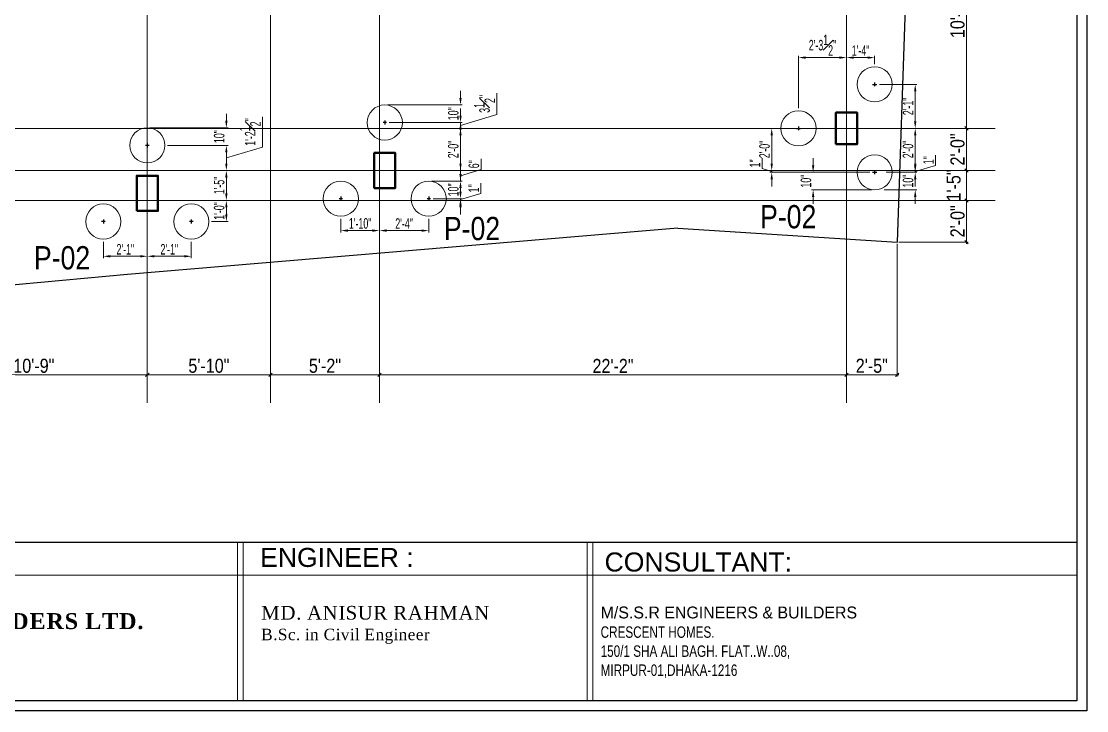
# Model space of a CAD drawing. Extents: x 52891 to 66536, y -48165 to -44533.
# Drawn here: x 59006 to 59611, y -45962 to -45570 of the extents above; entities that cross this region are included whole.
import ezdxf

# ---------------------------------------------------------------- set-up
doc = ezdxf.new("R2010")
doc.units = 0
doc.header["$MEASUREMENT"] = 0
doc.header["$PDMODE"] = 3
doc.layers.get('DEFPOINTS').update_dxf_attribs({"lineweight": 13})
for name, color, linetype, lineweight in [('1-PILE', 173, 'Continuous', 20), ('1-TEXT', 212, 'Continuous', 25), ('COLUMN-1', 1, 'Continuous', 50), ('DIMEN', 8, 'Continuous', 13), ('line', 7, 'Continuous', 15), ('TEXT', 7, 'Continuous', 13), ('TREE', 84, 'Continuous', 13), ('WALL', 7, 'Continuous', 30)]:
    doc.layers.add(name, color=color, linetype=linetype, lineweight=lineweight)
doc.layers.add('Layer1', color=174, linetype='Continuous')
doc.styles.add('Arial', font='arial.ttf')
doc.styles.add('Dimtext', font='ARIALN.TTF')
doc.styles.add('NEW', font='swissck.ttf')
doc.styles.get("Standard").update_dxf_attribs({"font": 'arial.ttf', "width": 0.6, "height": 6})
doc.dimstyles.new('1-4', dxfattribs={"dimtxt": 6, "dimasz": 4, "dimexe": 1, "dimexo": 1.5, "dimgap": 1, "dimtad": 1, "dimdec": 1, "dimzin": 3, "dimdsep": 46, "dimlunit": 4, "dimtxsty": 'Standard', "dimcen": 0.09, "dimdle": 4, "dimclrd": 252, "dimclre": 252, "dimclrt": 7, "dimadec": 0, "dimazin": 0, "dimtfac": 1, "dimtdec": 1, "dimtofl": 0, "dimtmove": 1, "dimatfit": 3, "dimfxl": 2, "dimfrac": 1, "dimtolj": 1, "dimtzin": 0, "dimlwd": 9, "dimlwe": 9, "dimarcsym": 0})
doc.dimstyles.new('Dim4', dxfattribs={"dimtxt": 8, "dimasz": 2, "dimexe": 1, "dimexo": 1, "dimgap": 1, "dimtad": 1, "dimdec": 0, "dimzin": 3, "dimdsep": 46, "dimlunit": 4, "dimtxsty": 'Dimtext', "dimblk": 'OBLIQUE', "dimcen": 2, "dimdle": 1, "dimclrd": 256, "dimclre": 256, "dimclrt": 3, "dimadec": 0, "dimazin": 1, "dimtm": 1e-09, "dimtfac": 1, "dimtdec": 0, "dimtofl": 0, "dimtmove": 2, "dimatfit": 3, "dimldrblk": 'OBLIQUE', "dimfxl": 6, "dimfrac": 2, "dimtolj": 1, "dimtzin": 0, "dimlwd": -1, "dimlwe": -1, "dimarcsym": 0})

# ---------------------------------------------------------------- blocks, each defined once
blk = doc.blocks.new('*D1369')
at = {"layer": 'DEFPOINTS', "color": 0}
for p in [(59112.22, -45671.42), (59122.16, -45671.42), (59112.22, -45683.42)]:
    blk.add_point(p, dxfattribs=at)
at = {"layer": 'line', "color": 252, "linetype": 'Continuous', "lineweight": 9}
for p, q in [((59113.72, -45671.42), (59123.16, -45671.42)), ((59122.16, -45679.42), (59122.16, -45675.42)), ((59113.72, -45683.42), (59123.16, -45683.42))]:
    blk.add_line(p, q, dxfattribs=at)
at = {"layer": 'line', "color": 252}
for points in [[(59121.49, -45675.42), (59122.82, -45675.42), (59122.16, -45671.42)], [(59121.49, -45679.42), (59122.82, -45679.42), (59122.16, -45683.42)]]:
    blk.add_solid(points, dxfattribs=at)
at = {"layer": 'line', "color": 7, "insert": (59118.09, -45677.42), "char_height": 6, "attachment_point": 5, "rotation": 90}
blk.add_mtext('\\A1;1\'-0"', dxfattribs=at)
blk = doc.blocks.new('*D1370')
at = {"layer": 'DEFPOINTS', "color": 0}
for p in [(59122.16, -45654.42), (59122.16, -45654.42), (59112.22, -45671.42)]:
    blk.add_point(p, dxfattribs=at)
at = {"layer": 'line', "color": 252, "linetype": 'Continuous', "lineweight": 9}
for p, q in [((59120.66, -45654.42), (59121.16, -45654.42)), ((59122.16, -45667.42), (59122.16, -45658.42)), ((59113.72, -45671.42), (59123.16, -45671.42))]:
    blk.add_line(p, q, dxfattribs=at)
at = {"layer": 'line', "color": 252}
for points in [[(59121.49, -45658.42), (59122.82, -45658.42), (59122.16, -45654.42)], [(59121.49, -45667.42), (59122.82, -45667.42), (59122.16, -45671.42)]]:
    blk.add_solid(points, dxfattribs=at)
at = {"layer": 'line', "color": 7, "insert": (59118.09, -45662.92), "char_height": 6, "attachment_point": 5, "rotation": 90}
blk.add_mtext('\\A1;1\'-5"', dxfattribs=at)
blk = doc.blocks.new('*D1371')
at = {"layer": 'DEFPOINTS', "color": 0}
for p in [(59087.22, -45640.12), (59122.16, -45640.12), (59122.16, -45654.42)]:
    blk.add_point(p, dxfattribs=at)
at = {"layer": 'line', "color": 252, "linetype": 'Continuous', "lineweight": 9}
for p, q in [((59142.73, -45641.1), (59142.73, -45623.92)), ((59088.72, -45640.12), (59123.16, -45640.12)), ((59122.16, -45647.27), (59142.73, -45641.1)), ((59122.16, -45650.42), (59122.16, -45644.12)), ((59120.66, -45654.42), (59121.16, -45654.42))]:
    blk.add_line(p, q, dxfattribs=at)
at = {"layer": 'line', "color": 252}
for points in [[(59121.49, -45644.12), (59122.82, -45644.12), (59122.16, -45640.12)], [(59121.49, -45650.42), (59122.82, -45650.42), (59122.16, -45654.42)]]:
    blk.add_solid(points, dxfattribs=at)
at = {"layer": 'line', "color": 7, "insert": (59135.71, -45632.51), "char_height": 6, "attachment_point": 5, "rotation": 90}
blk.add_mtext('\\A1;1\'-2{\\H1.000000x;\\S1#2;}"', dxfattribs=at)
blk = doc.blocks.new('*D1372')
at = {"layer": 'DEFPOINTS', "color": 0}
for p in [(59077.22, -45630.12), (59122.16, -45630.12), (59087.22, -45640.12)]:
    blk.add_point(p, dxfattribs=at)
at = {"layer": 'line', "color": 252, "linetype": 'Continuous', "lineweight": 9}
for p, q in [((59122.16, -45626.12), (59122.16, -45622.12)), ((59078.72, -45630.12), (59123.16, -45630.12)), ((59088.72, -45640.12), (59123.16, -45640.12)), ((59122.16, -45644.12), (59122.16, -45648.12))]:
    blk.add_line(p, q, dxfattribs=at)
at = {"layer": 'line', "color": 252}
for points in [[(59121.49, -45626.12), (59122.82, -45626.12), (59122.16, -45630.12)], [(59121.49, -45644.12), (59122.82, -45644.12), (59122.16, -45640.12)]]:
    blk.add_solid(points, dxfattribs=at)
at = {"layer": 'line', "color": 7, "insert": (59118.09, -45635.12), "char_height": 6, "attachment_point": 5, "rotation": 90}
blk.add_mtext('\\A1;10"', dxfattribs=at)
blk = doc.blocks.new('*D1373')
at = {"layer": 'DEFPOINTS', "color": 0}
for p in [(59077.22, -45693.42), (59102.22, -45693.42), (59077.22, -45703.19)]:
    blk.add_point(p, dxfattribs=at)
at = {"layer": 'line', "color": 252, "linetype": 'Continuous', "lineweight": 9}
for p, q in [((59077.22, -45694.92), (59077.22, -45704.19)), ((59102.22, -45694.92), (59102.22, -45704.19)), ((59098.22, -45703.19), (59081.22, -45703.19))]:
    blk.add_line(p, q, dxfattribs=at)
at = {"layer": 'line', "color": 252}
for points in [[(59081.22, -45702.52), (59081.22, -45703.85), (59077.22, -45703.19)], [(59098.22, -45702.52), (59098.22, -45703.85), (59102.22, -45703.19)]]:
    blk.add_solid(points, dxfattribs=at)
at = {"layer": 'line', "color": 7, "insert": (59089.72, -45699.18), "char_height": 6, "attachment_point": 5}
blk.add_mtext('\\A1;2\'-1"', dxfattribs=at)
blk = doc.blocks.new('*D1374')
at = {"layer": 'DEFPOINTS', "color": 0}
for p in [(59052.22, -45693.42), (59077.22, -45693.42), (59052.22, -45703.19)]:
    blk.add_point(p, dxfattribs=at)
at = {"layer": 'line', "color": 252, "linetype": 'Continuous', "lineweight": 9}
for p, q in [((59052.22, -45694.92), (59052.22, -45704.19)), ((59077.22, -45694.92), (59077.22, -45704.19)), ((59073.22, -45703.19), (59056.22, -45703.19))]:
    blk.add_line(p, q, dxfattribs=at)
at = {"layer": 'line', "color": 252}
for points in [[(59056.22, -45702.52), (59056.22, -45703.85), (59052.22, -45703.19)], [(59073.22, -45702.52), (59073.22, -45703.85), (59077.22, -45703.19)]]:
    blk.add_solid(points, dxfattribs=at)
at = {"layer": 'line', "color": 7, "insert": (59064.72, -45699.18), "char_height": 6, "attachment_point": 5}
blk.add_mtext('\\A1;2\'-1"', dxfattribs=at)
blk = doc.blocks.new('*D1375')
at = {"layer": 'DEFPOINTS', "color": 0}
for p in [(59187.22, -45680.42), (59209.22, -45680.42), (59209.22, -45688.58)]:
    blk.add_point(p, dxfattribs=at)
at = {"layer": 'line', "color": 252, "linetype": 'Continuous', "lineweight": 9}
for p, q in [((59187.22, -45681.92), (59187.22, -45689.58)), ((59209.22, -45681.92), (59209.22, -45689.58)), ((59191.22, -45688.58), (59205.22, -45688.58))]:
    blk.add_line(p, q, dxfattribs=at)
at = {"layer": 'line', "color": 252}
for points in [[(59191.22, -45687.91), (59191.22, -45689.24), (59187.22, -45688.58)], [(59205.22, -45687.91), (59205.22, -45689.24), (59209.22, -45688.58)]]:
    blk.add_solid(points, dxfattribs=at)
at = {"layer": 'line', "color": 7, "insert": (59198.22, -45684.51), "char_height": 6, "attachment_point": 5}
blk.add_mtext('\\A1;1\'-10"', dxfattribs=at)
blk = doc.blocks.new('*D1376')
at = {"layer": 'DEFPOINTS', "color": 0}
for p in [(59209.22, -45680.42), (59237.22, -45680.42), (59237.22, -45688.58)]:
    blk.add_point(p, dxfattribs=at)
at = {"layer": 'line', "color": 252, "linetype": 'Continuous', "lineweight": 9}
for p, q in [((59209.22, -45681.92), (59209.22, -45689.58)), ((59237.22, -45681.92), (59237.22, -45689.58)), ((59213.22, -45688.58), (59233.22, -45688.58))]:
    blk.add_line(p, q, dxfattribs=at)
at = {"layer": 'line', "color": 252}
for points in [[(59213.22, -45687.91), (59213.22, -45689.24), (59209.22, -45688.58)], [(59233.22, -45687.91), (59233.22, -45689.24), (59237.22, -45688.58)]]:
    blk.add_solid(points, dxfattribs=at)
at = {"layer": 'line', "color": 7, "insert": (59223.22, -45684.56), "char_height": 6, "attachment_point": 5}
blk.add_mtext('\\A1;2\'-4"', dxfattribs=at)
blk = doc.blocks.new('*D1377')
at = {"layer": 'DEFPOINTS', "color": 0}
for p in [(59238.22, -45670.42), (59247.17, -45671.42), (59255.28, -45670.42)]:
    blk.add_point(p, dxfattribs=at)
at = {"layer": 'line', "color": 252, "linetype": 'Continuous', "lineweight": 9}
for p, q in [((59266.81, -45667.46), (59266.81, -45661.66)), ((59255.28, -45666.42), (59255.28, -45662.42)), ((59255.28, -45670.92), (59266.81, -45667.46)), ((59239.72, -45670.42), (59256.28, -45670.42)), ((59248.67, -45671.42), (59256.28, -45671.42)), ((59255.28, -45671.42), (59255.28, -45670.42)), ((59255.28, -45675.42), (59255.28, -45679.42))]:
    blk.add_line(p, q, dxfattribs=at)
at = {"layer": 'line', "color": 252}
for points in [[(59254.61, -45666.42), (59255.94, -45666.42), (59255.28, -45670.42)], [(59254.61, -45675.42), (59255.94, -45675.42), (59255.28, -45671.42)]]:
    blk.add_solid(points, dxfattribs=at)
at = {"layer": 'line', "color": 7, "insert": (59262.8, -45664.56), "char_height": 6, "attachment_point": 5, "rotation": 90}
blk.add_mtext('\\A1;1"', dxfattribs=at)
blk = doc.blocks.new('*D1378')
at = {"layer": 'DEFPOINTS', "color": 0}
for p in [(59237.22, -45660.42), (59255.28, -45660.42), (59238.22, -45670.42)]:
    blk.add_point(p, dxfattribs=at)
at = {"layer": 'line', "color": 252, "linetype": 'Continuous', "lineweight": 9}
for p, q in [((59255.28, -45656.42), (59255.28, -45652.42)), ((59238.72, -45660.42), (59256.28, -45660.42)), ((59239.72, -45670.42), (59256.28, -45670.42)), ((59255.28, -45674.42), (59255.28, -45678.42))]:
    blk.add_line(p, q, dxfattribs=at)
at = {"layer": 'line', "color": 252}
for points in [[(59254.61, -45656.42), (59255.94, -45656.42), (59255.28, -45660.42)], [(59254.61, -45674.42), (59255.94, -45674.42), (59255.28, -45670.42)]]:
    blk.add_solid(points, dxfattribs=at)
at = {"layer": 'line', "color": 7, "insert": (59251.21, -45665.42), "char_height": 6, "attachment_point": 5, "rotation": 90}
blk.add_mtext('\\A1;10"', dxfattribs=at)
blk = doc.blocks.new('*D1379')
at = {"layer": 'DEFPOINTS', "color": 0}
for p in [(59218.22, -45654.42), (59255.28, -45654.42), (59237.22, -45660.42)]:
    blk.add_point(p, dxfattribs=at)
at = {"layer": 'line', "color": 252, "linetype": 'Continuous', "lineweight": 9}
for p, q in [((59255.28, -45650.42), (59255.28, -45646.42)), ((59266.97, -45653.91), (59266.97, -45647.76)), ((59219.72, -45654.42), (59256.28, -45654.42)), ((59255.28, -45657.42), (59266.97, -45653.91)), ((59255.28, -45660.42), (59255.28, -45654.42)), ((59238.72, -45660.42), (59256.28, -45660.42)), ((59255.28, -45664.42), (59255.28, -45668.42))]:
    blk.add_line(p, q, dxfattribs=at)
at = {"layer": 'line', "color": 252}
for points in [[(59254.61, -45650.42), (59255.94, -45650.42), (59255.28, -45654.42)], [(59254.61, -45664.42), (59255.94, -45664.42), (59255.28, -45660.42)]]:
    blk.add_solid(points, dxfattribs=at)
at = {"layer": 'line', "color": 7, "insert": (59262.9, -45650.84), "char_height": 6, "attachment_point": 5, "rotation": 90}
blk.add_mtext('\\A1;6"', dxfattribs=at)
blk = doc.blocks.new('*D1380')
at = {"layer": 'DEFPOINTS', "color": 0}
for p in [(59221.66, -45630.42), (59255.28, -45630.42), (59218.22, -45654.42)]:
    blk.add_point(p, dxfattribs=at)
at = {"layer": 'line', "color": 252, "linetype": 'Continuous', "lineweight": 9}
for p, q in [((59223.16, -45630.42), (59256.28, -45630.42)), ((59255.28, -45650.42), (59255.28, -45634.42)), ((59219.72, -45654.42), (59256.28, -45654.42))]:
    blk.add_line(p, q, dxfattribs=at)
at = {"layer": 'line', "color": 252}
for points in [[(59254.61, -45634.42), (59255.94, -45634.42), (59255.28, -45630.42)], [(59254.61, -45650.42), (59255.94, -45650.42), (59255.28, -45654.42)]]:
    blk.add_solid(points, dxfattribs=at)
at = {"layer": 'line', "color": 7, "insert": (59251.21, -45642.42), "char_height": 6, "attachment_point": 5, "rotation": 90}
blk.add_mtext('\\A1;2\'-0"', dxfattribs=at)
blk = doc.blocks.new('*D1381')
at = {"layer": 'DEFPOINTS', "color": 0}
for p in [(59213.22, -45627.12), (59221.66, -45630.42), (59255.28, -45627.12)]:
    blk.add_point(p, dxfattribs=at)
at = {"layer": 'line', "color": 252, "linetype": 'Continuous', "lineweight": 9}
for p, q in [((59276.01, -45622.55), (59276.01, -45610.46)), ((59255.28, -45623.12), (59255.28, -45619.12)), ((59255.28, -45628.77), (59276.01, -45622.55)), ((59214.72, -45627.12), (59256.28, -45627.12)), ((59223.16, -45630.42), (59256.28, -45630.42)), ((59255.28, -45630.42), (59255.28, -45627.12)), ((59255.28, -45634.42), (59255.28, -45638.42))]:
    blk.add_line(p, q, dxfattribs=at)
at = {"layer": 'line', "color": 252}
for points in [[(59254.61, -45623.12), (59255.94, -45623.12), (59255.28, -45627.12)], [(59254.61, -45634.42), (59255.94, -45634.42), (59255.28, -45630.42)]]:
    blk.add_solid(points, dxfattribs=at)
at = {"layer": 'line', "color": 7, "insert": (59268.93, -45616.51), "char_height": 6, "attachment_point": 5, "rotation": 90}
blk.add_mtext('\\A1;3{\\H1.000000x;\\S1#2;}"', dxfattribs=at)
blk = doc.blocks.new('*D1382')
at = {"layer": 'DEFPOINTS', "color": 0}
for p in [(59212.22, -45617.12), (59255.28, -45617.12), (59213.22, -45627.12)]:
    blk.add_point(p, dxfattribs=at)
at = {"layer": 'line', "color": 252, "linetype": 'Continuous', "lineweight": 9}
for p, q in [((59255.28, -45613.12), (59255.28, -45609.12)), ((59213.72, -45617.12), (59256.28, -45617.12)), ((59214.72, -45627.12), (59256.28, -45627.12)), ((59255.28, -45631.12), (59255.28, -45635.12))]:
    blk.add_line(p, q, dxfattribs=at)
at = {"layer": 'line', "color": 252}
for points in [[(59254.61, -45613.12), (59255.94, -45613.12), (59255.28, -45617.12)], [(59254.61, -45631.12), (59255.94, -45631.12), (59255.28, -45627.12)]]:
    blk.add_solid(points, dxfattribs=at)
at = {"layer": 'line', "color": 7, "insert": (59251.21, -45622.12), "char_height": 6, "attachment_point": 5, "rotation": 90}
blk.add_mtext('\\A1;10"', dxfattribs=at)
blk = doc.blocks.new('*D1395')
at = {"layer": 'DEFPOINTS', "color": 0}
for p in [(59437.42, -45630.42), (59432.2, -45654.42), (59437.42, -45654.42)]:
    blk.add_point(p, dxfattribs=at)
at = {"layer": 'line', "color": 252, "linetype": 'Continuous', "lineweight": 9}
for p, q in [((59435.92, -45630.42), (59431.2, -45630.42)), ((59432.2, -45634.42), (59432.2, -45650.42)), ((59435.92, -45654.42), (59431.2, -45654.42))]:
    blk.add_line(p, q, dxfattribs=at)
at = {"layer": 'line', "color": 252}
for points in [[(59431.53, -45634.42), (59432.87, -45634.42), (59432.2, -45630.42)], [(59431.53, -45650.42), (59432.87, -45650.42), (59432.2, -45654.42)]]:
    blk.add_solid(points, dxfattribs=at)
at = {"layer": 'line', "color": 7, "insert": (59428.14, -45642.42), "char_height": 6, "attachment_point": 5, "rotation": 90}
blk.add_mtext('\\A1;2\'-0"', dxfattribs=at)
blk = doc.blocks.new('*D1396')
at = {"layer": 'DEFPOINTS', "color": 0}
for p in [(59432.2, -45655.42), (59437.42, -45654.42), (59489.5, -45655.42)]:
    blk.add_point(p, dxfattribs=at)
at = {"layer": 'line', "color": 252, "linetype": 'Continuous', "lineweight": 9}
for p, q in [((59426.69, -45653.27), (59426.69, -45647.47)), ((59432.2, -45650.42), (59432.2, -45646.42)), ((59432.2, -45654.92), (59426.69, -45653.27)), ((59435.92, -45654.42), (59431.2, -45654.42)), ((59488, -45655.42), (59431.2, -45655.42)), ((59432.2, -45654.42), (59432.2, -45655.42)), ((59432.2, -45659.42), (59432.2, -45663.42))]:
    blk.add_line(p, q, dxfattribs=at)
at = {"layer": 'line', "color": 252}
for points in [[(59431.53, -45650.42), (59432.87, -45650.42), (59432.2, -45654.42)], [(59431.53, -45659.42), (59432.87, -45659.42), (59432.2, -45655.42)]]:
    blk.add_solid(points, dxfattribs=at)
at = {"layer": 'line', "color": 7, "insert": (59422.68, -45650.37), "char_height": 6, "attachment_point": 5, "rotation": 90}
blk.add_mtext('\\A1;1"', dxfattribs=at)
blk = doc.blocks.new('*D1397')
at = {"layer": 'DEFPOINTS', "color": 0}
for p in [(59474.72, -45590.18), (59474.72, -45595.42), (59490.72, -45595.42)]:
    blk.add_point(p, dxfattribs=at)
at = {"layer": 'line', "color": 252, "linetype": 'Continuous', "lineweight": 9}
for p, q in [((59474.72, -45593.92), (59474.72, -45589.18)), ((59490.72, -45593.92), (59490.72, -45589.18)), ((59486.72, -45590.18), (59478.72, -45590.18))]:
    blk.add_line(p, q, dxfattribs=at)
at = {"layer": 'line', "color": 252}
for points in [[(59478.72, -45589.52), (59478.72, -45590.85), (59474.72, -45590.18)], [(59486.72, -45589.52), (59486.72, -45590.85), (59490.72, -45590.18)]]:
    blk.add_solid(points, dxfattribs=at)
at = {"layer": 'line', "color": 7, "insert": (59482.72, -45586.17), "char_height": 6, "attachment_point": 5}
blk.add_mtext('\\A1;1\'-4"', dxfattribs=at)
blk = doc.blocks.new('*D1398')
at = {"layer": 'DEFPOINTS', "color": 0}
for p in [(59447.42, -45590.18), (59474.72, -45595.42), (59447.42, -45620.42)]:
    blk.add_point(p, dxfattribs=at)
at = {"layer": 'line', "color": 252, "linetype": 'Continuous', "lineweight": 9}
for p, q in [((59447.42, -45618.92), (59447.42, -45589.18)), ((59474.72, -45593.92), (59474.72, -45589.18)), ((59470.72, -45590.18), (59451.42, -45590.18))]:
    blk.add_line(p, q, dxfattribs=at)
at = {"layer": 'line', "color": 252}
for points in [[(59451.42, -45589.52), (59451.42, -45590.85), (59447.42, -45590.18)], [(59470.72, -45589.52), (59470.72, -45590.85), (59474.72, -45590.18)]]:
    blk.add_solid(points, dxfattribs=at)
at = {"layer": 'line', "color": 7, "insert": (59461.07, -45583.1), "char_height": 6, "attachment_point": 5}
blk.add_mtext('\\A1;2\'-3{\\H1.000000x;\\S1#2;}"', dxfattribs=at)
blk = doc.blocks.new('*D1399')
at = {"layer": 'DEFPOINTS', "color": 0}
for p in [(59491.89, -45605.42), (59504.69, -45630.42), (59513.79, -45630.42)]:
    blk.add_point(p, dxfattribs=at)
at = {"layer": 'line', "color": 252, "linetype": 'Continuous', "lineweight": 9}
for p, q in [((59493.39, -45605.42), (59514.79, -45605.42)), ((59513.79, -45609.42), (59513.79, -45626.42)), ((59506.19, -45630.42), (59514.79, -45630.42))]:
    blk.add_line(p, q, dxfattribs=at)
at = {"layer": 'line', "color": 252}
for points in [[(59513.13, -45609.42), (59514.46, -45609.42), (59513.79, -45605.42)], [(59513.13, -45626.42), (59514.46, -45626.42), (59513.79, -45630.42)]]:
    blk.add_solid(points, dxfattribs=at)
at = {"layer": 'line', "color": 7, "insert": (59509.78, -45617.92), "char_height": 6, "attachment_point": 5, "rotation": 90}
blk.add_mtext('\\A1;2\'-1"', dxfattribs=at)
blk = doc.blocks.new('*D1400')
at = {"layer": 'DEFPOINTS', "color": 0}
for p in [(59504.69, -45630.42), (59504.64, -45654.42), (59513.79, -45654.42)]:
    blk.add_point(p, dxfattribs=at)
at = {"layer": 'line', "color": 252, "linetype": 'Continuous', "lineweight": 9}
for p, q in [((59506.19, -45630.42), (59514.79, -45630.42)), ((59513.79, -45634.42), (59513.79, -45650.42)), ((59506.14, -45654.42), (59514.79, -45654.42))]:
    blk.add_line(p, q, dxfattribs=at)
at = {"layer": 'line', "color": 252}
for points in [[(59513.13, -45634.42), (59514.46, -45634.42), (59513.79, -45630.42)], [(59513.13, -45650.42), (59514.46, -45650.42), (59513.79, -45654.42)]]:
    blk.add_solid(points, dxfattribs=at)
at = {"layer": 'line', "color": 7, "insert": (59509.73, -45642.42), "char_height": 6, "attachment_point": 5, "rotation": 90}
blk.add_mtext('\\A1;2\'-0"', dxfattribs=at)
blk = doc.blocks.new('*D1401')
at = {"layer": 'DEFPOINTS', "color": 0}
for p in [(59495.86, -45655.42), (59504.64, -45654.42), (59513.79, -45655.42)]:
    blk.add_point(p, dxfattribs=at)
at = {"layer": 'line', "color": 252, "linetype": 'Continuous', "lineweight": 9}
for p, q in [((59513.79, -45650.42), (59513.79, -45646.42)), ((59525.33, -45651.46), (59525.33, -45645.66)), ((59497.36, -45655.42), (59514.79, -45655.42)), ((59506.14, -45654.42), (59514.79, -45654.42)), ((59513.79, -45654.92), (59525.33, -45651.46)), ((59513.79, -45654.42), (59513.79, -45655.42)), ((59513.79, -45659.42), (59513.79, -45663.42))]:
    blk.add_line(p, q, dxfattribs=at)
at = {"layer": 'line', "color": 252}
for points in [[(59513.13, -45650.42), (59514.46, -45650.42), (59513.79, -45654.42)], [(59513.13, -45659.42), (59514.46, -45659.42), (59513.79, -45655.42)]]:
    blk.add_solid(points, dxfattribs=at)
at = {"layer": 'line', "color": 7, "insert": (59521.32, -45648.56), "char_height": 6, "attachment_point": 5, "rotation": 90}
blk.add_mtext('\\A1;1"', dxfattribs=at)
blk = doc.blocks.new('*D1402')
at = {"layer": 'DEFPOINTS', "color": 0}
for p in [(59495.86, -45655.42), (59494.69, -45665.42), (59513.79, -45665.42)]:
    blk.add_point(p, dxfattribs=at)
at = {"layer": 'line', "color": 252, "linetype": 'Continuous', "lineweight": 9}
for p, q in [((59513.79, -45651.42), (59513.79, -45647.42)), ((59497.36, -45655.42), (59514.79, -45655.42)), ((59496.19, -45665.42), (59514.79, -45665.42)), ((59513.79, -45669.42), (59513.79, -45673.42))]:
    blk.add_line(p, q, dxfattribs=at)
at = {"layer": 'line', "color": 252}
for points in [[(59513.13, -45651.42), (59514.46, -45651.42), (59513.79, -45655.42)], [(59513.13, -45669.42), (59514.46, -45669.42), (59513.79, -45665.42)]]:
    blk.add_solid(points, dxfattribs=at)
at = {"layer": 'line', "color": 7, "insert": (59509.73, -45660.42), "char_height": 6, "attachment_point": 5, "rotation": 90}
blk.add_mtext('\\A1;10"', dxfattribs=at)
blk = doc.blocks.new('*D1403')
at = {"layer": 'DEFPOINTS', "color": 0}
for p in [(59489.5, -45655.42), (59455.74, -45665.42), (59490.72, -45665.42)]:
    blk.add_point(p, dxfattribs=at)
at = {"layer": 'line', "color": 252, "linetype": 'Continuous', "lineweight": 9}
for p, q in [((59455.74, -45651.42), (59455.74, -45647.42)), ((59488, -45655.42), (59454.74, -45655.42)), ((59489.22, -45665.42), (59454.74, -45665.42)), ((59455.74, -45669.42), (59455.74, -45673.42))]:
    blk.add_line(p, q, dxfattribs=at)
at = {"layer": 'line', "color": 252}
for points in [[(59455.08, -45651.42), (59456.41, -45651.42), (59455.74, -45655.42)], [(59455.08, -45669.42), (59456.41, -45669.42), (59455.74, -45665.42)]]:
    blk.add_solid(points, dxfattribs=at)
at = {"layer": 'line', "color": 7, "insert": (59451.68, -45660.42), "char_height": 6, "attachment_point": 5, "rotation": 90}
blk.add_mtext('\\A1;10"', dxfattribs=at)
blk = doc.blocks.new('_Oblique')
at = {"layer": 'WALL', "color": 0, "lineweight": -2}
blk.add_line((-0.5, -0.5), (0.5, 0.5), dxfattribs=at)
blk = doc.blocks.new('*D1419')
at = {"layer": 'DEFPOINTS', "color": 0}
for p in [(58948.22, -45770.59), (59077.22, -45770.59), (59077.22, -45770.59)]:
    blk.add_point(p, dxfattribs=at)
at = {"layer": 'line'}
blk.add_line((58947.22, -45770.59), (59078.22, -45770.59), dxfattribs=at)
at = {"layer": 'line', "xscale": 2, "yscale": 2, "zscale": 2, "rotation": 180}
blk.add_blockref('_Oblique', (58948.22, -45770.59), dxfattribs=at)
at = {"layer": 'line', "xscale": 2, "yscale": 2, "zscale": 2}
blk.add_blockref('_Oblique', (59077.22, -45770.59), dxfattribs=at)
at = {"layer": 'line', "color": 3, "insert": (59012.72, -45765.51), "char_height": 8, "attachment_point": 5, "style": 'Dimtext'}
blk.add_mtext('\\A1;10\'-9"', dxfattribs=at)
blk = doc.blocks.new('*D1420')
at = {"layer": 'DEFPOINTS', "color": 0}
for p in [(59077.22, -45770.59), (59147.22, -45770.59), (59147.22, -45770.59)]:
    blk.add_point(p, dxfattribs=at)
at = {"layer": 'line'}
blk.add_line((59076.22, -45770.59), (59148.22, -45770.59), dxfattribs=at)
at = {"layer": 'line', "xscale": 2, "yscale": 2, "zscale": 2, "rotation": 180}
blk.add_blockref('_Oblique', (59077.22, -45770.59), dxfattribs=at)
at = {"layer": 'line', "xscale": 2, "yscale": 2, "zscale": 2}
blk.add_blockref('_Oblique', (59147.22, -45770.59), dxfattribs=at)
at = {"layer": 'line', "color": 3, "insert": (59112.22, -45765.51), "char_height": 8, "attachment_point": 5, "style": 'Dimtext'}
blk.add_mtext('\\A1;5\'-10"', dxfattribs=at)
blk = doc.blocks.new('*D1421')
at = {"layer": 'DEFPOINTS', "color": 0}
for p in [(59147.22, -45770.59), (59209.22, -45770.59), (59209.22, -45770.59)]:
    blk.add_point(p, dxfattribs=at)
at = {"layer": 'line'}
blk.add_line((59146.22, -45770.59), (59210.22, -45770.59), dxfattribs=at)
at = {"layer": 'line', "xscale": 2, "yscale": 2, "zscale": 2, "rotation": 180}
blk.add_blockref('_Oblique', (59147.22, -45770.59), dxfattribs=at)
at = {"layer": 'line', "xscale": 2, "yscale": 2, "zscale": 2}
blk.add_blockref('_Oblique', (59209.22, -45770.59), dxfattribs=at)
at = {"layer": 'line', "color": 3, "insert": (59178.22, -45765.51), "char_height": 8, "attachment_point": 5, "style": 'Dimtext'}
blk.add_mtext('\\A1;5\'-2"', dxfattribs=at)
blk = doc.blocks.new('*D1422')
at = {"layer": 'DEFPOINTS', "color": 0}
for p in [(59209.22, -45770.59), (59474.72, -45770.59), (59474.72, -45770.59)]:
    blk.add_point(p, dxfattribs=at)
at = {"layer": 'line'}
blk.add_line((59208.22, -45770.59), (59475.72, -45770.59), dxfattribs=at)
at = {"layer": 'line', "xscale": 2, "yscale": 2, "zscale": 2, "rotation": 180}
blk.add_blockref('_Oblique', (59209.22, -45770.59), dxfattribs=at)
at = {"layer": 'line', "xscale": 2, "yscale": 2, "zscale": 2}
blk.add_blockref('_Oblique', (59474.72, -45770.59), dxfattribs=at)
at = {"layer": 'line', "color": 3, "insert": (59341.97, -45765.58), "char_height": 8, "attachment_point": 5, "style": 'Dimtext'}
blk.add_mtext('\\A1;22\'-2"', dxfattribs=at)
blk = doc.blocks.new('*D1423')
at = {"layer": 'DEFPOINTS', "color": 0}
for p in [(59503.48, -45695.14), (59474.72, -45770.59), (59503.48, -45770.59)]:
    blk.add_point(p, dxfattribs=at)
at = {"layer": 'line'}
for p, q in [((59503.48, -45696.14), (59503.48, -45771.59)), ((59473.72, -45770.59), (59504.48, -45770.59))]:
    blk.add_line(p, q, dxfattribs=at)
at = {"layer": 'line', "xscale": 2, "yscale": 2, "zscale": 2, "rotation": 180}
blk.add_blockref('_Oblique', (59474.72, -45770.59), dxfattribs=at)
at = {"layer": 'line', "xscale": 2, "yscale": 2, "zscale": 2}
blk.add_blockref('_Oblique', (59503.48, -45770.59), dxfattribs=at)
at = {"layer": 'line', "color": 3, "insert": (59489.1, -45765.51), "char_height": 8, "attachment_point": 5, "style": 'Dimtext'}
blk.add_mtext('\\A1;2\'-5"', dxfattribs=at)
blk = doc.blocks.new('*D1428')
at = {"layer": 'DEFPOINTS', "color": 0}
for p in [(59542.94, -45504.42), (59542.94, -45630.42), (59542.94, -45630.42)]:
    blk.add_point(p, dxfattribs=at)
at = {"layer": 'line'}
blk.add_line((59542.94, -45503.42), (59542.94, -45631.42), dxfattribs=at)
at = {"layer": 'line', "xscale": 2, "yscale": 2, "zscale": 2}
for p, rotation in [((59542.94, -45504.42), 90), ((59542.94, -45630.42), 270)]:
    blk.add_blockref('_Oblique', p, dxfattribs=dict(at, rotation=rotation))
at = {"layer": 'line', "color": 3, "insert": (59537.86, -45567.42), "char_height": 8, "attachment_point": 5, "rotation": 90, "style": 'Dimtext'}
blk.add_mtext('\\A1;10\'-6"', dxfattribs=at)
blk = doc.blocks.new('*D1429')
at = {"layer": 'DEFPOINTS', "color": 0}
for p in [(59542.94, -45630.42), (59542.94, -45654.42), (59542.94, -45654.42)]:
    blk.add_point(p, dxfattribs=at)
at = {"layer": 'line'}
blk.add_line((59542.94, -45629.42), (59542.94, -45655.42), dxfattribs=at)
at = {"layer": 'line', "xscale": 2, "yscale": 2, "zscale": 2}
for p, rotation in [((59542.94, -45630.42), 90), ((59542.94, -45654.42), 270)]:
    blk.add_blockref('_Oblique', p, dxfattribs=dict(at, rotation=rotation))
at = {"layer": 'line', "color": 3, "insert": (59537.86, -45642.42), "char_height": 8, "attachment_point": 5, "rotation": 90, "style": 'Dimtext'}
blk.add_mtext('\\A1;2\'-0"', dxfattribs=at)
blk = doc.blocks.new('*D1430')
at = {"layer": 'DEFPOINTS', "color": 0}
for p in [(59542.94, -45654.42), (59542.94, -45671.42), (59542.94, -45671.42)]:
    blk.add_point(p, dxfattribs=at)
at = {"layer": 'line'}
blk.add_line((59542.94, -45653.42), (59542.94, -45672.42), dxfattribs=at)
at = {"layer": 'line', "xscale": 2, "yscale": 2, "zscale": 2}
for p, rotation in [((59542.94, -45654.42), 90), ((59542.94, -45671.42), 270)]:
    blk.add_blockref('_Oblique', p, dxfattribs=dict(at, rotation=rotation))
at = {"layer": 'line', "color": 3, "insert": (59535.64, -45662.92), "char_height": 8, "attachment_point": 5, "rotation": 90, "style": 'Dimtext'}
blk.add_mtext('\\A1;1\'-5"', dxfattribs=at)
blk = doc.blocks.new('*D1431')
at = {"layer": 'DEFPOINTS', "color": 0}
for p in [(59542.94, -45671.42), (59503.48, -45695.14), (59542.94, -45695.14)]:
    blk.add_point(p, dxfattribs=at)
at = {"layer": 'line'}
for p, q in [((59542.94, -45670.42), (59542.94, -45696.14)), ((59504.48, -45695.14), (59543.94, -45695.14))]:
    blk.add_line(p, q, dxfattribs=at)
at = {"layer": 'line', "xscale": 2, "yscale": 2, "zscale": 2}
for p, rotation in [((59542.94, -45671.42), 90), ((59542.94, -45695.14), 270)]:
    blk.add_blockref('_Oblique', p, dxfattribs=dict(at, rotation=rotation))
at = {"layer": 'line', "color": 3, "insert": (59537.86, -45683.28), "char_height": 8, "attachment_point": 5, "rotation": 90, "style": 'Dimtext'}
blk.add_mtext('\\A1;2\'-0"', dxfattribs=at)
blk = doc.blocks.new('L')
at = {"layer": 'Layer1', "color": 0}
blk.add_line((0, 65.62), (-777.86, 65.62), dxfattribs=at)
at = {"layer": 'Layer1', "color": 4}
blk.add_lwpolyline([(-781.98, 548.61), (4.12, 548.61), (4.12, -4.12), (-781.98, -4.12)], close=True, dxfattribs=at)
at = {"layer": 'Layer1', "color": 1}
blk.add_lwpolyline([(-777.86, 544.49), (0, 544.49), (0, 0), (-777.86, 0)], close=True, dxfattribs=at)
at = {"layer": 'TEXT', "color": 0}
for p, q in [((0, 65.62), (-777.86, 65.62)), ((-348.23, 0.31), (-348.23, 65.62)), ((-345.86, 0.31), (-345.86, 65.62)), ((-203.16, 0.31), (-203.16, 65.62)), ((-200.79, 0.31), (-200.79, 65.62)), ((-777.86, 52.07), (0, 52.07))]:
    blk.add_line(p, q, dxfattribs=at)
at = {"layer": 'TEXT', "color": 4, "lineweight": 13, "insert": (-338.79, 63.44), "char_height": 7.894, "attachment_point": 1, "style": 'Arial'}
blk.add_mtext('ENGINEER :', dxfattribs=at)
at = {"layer": 'TEXT', "color": 4, "lineweight": 13, "insert": (-195.89, 61.54), "char_height": 7.8937, "attachment_point": 1, "line_spacing_factor": 1.5, "style": 'Arial'}
blk.add_mtext('CONSULTANT:', dxfattribs=at)
at = {"layer": 'TEXT', "color": 3, "lineweight": 13, "attachment_point": 1, "style": 'Arial'}
for s, insert, char_height, width in [('\\pt139.4;{\\fTimes New Roman|b1|i0|c0|p18;\\T1.05;\\C5;ROBUST BUILDERS LTD.}', (-513.76, 36.38), 6.64, 133.2452), ('{\\fTimes New Roman|b0|i0|c0|p18;\\T1.05;MD. ANISUR RAHMAN\\P\\H0.8344x;B.Sc. in Civil Engineer}', (-338.33, 39.36), 5.6834, 108.3857)]:
    blk.add_mtext(s, dxfattribs=dict(at, insert=insert, char_height=char_height, width=width))
at = {"layer": 'TEXT', "color": 4, "insert": (-197.52, 39.11), "char_height": 4.89284, "attachment_point": 1, "style": 'Arial'}
blk.add_mtext('\\pt1.131;{\\fBankGothic Lt BT|b0|i0|c0|p34;\\H1.009x;\\C96;M/S.S.R ENGINEERS & BUILDERS\\fSwis721 LtCn BT|b0|i0|c0|p34;\\H0.6676x;\\C1;\\P\\H1.439x;\\C5;CRESCENT HOMES.\\P150/1 SHA ALI BAGH. FLAT..W..08,\\PMIRPUR-01,DHAKA-1216}', dxfattribs=at)

msp = doc.modelspace()

# ---------------------------------------------------------------- linework, layer by layer
at = {"layer": '1-PILE', "ltscale": 15}
for centre in [(59490.72, -45605.42), (59212.22, -45627.12), (59447.42, -45630.42), (59077.22, -45640.12), (59490.72, -45655.42), (59187.22, -45670.42), (59237.22, -45670.42), (59052.22, -45683.42), (59102.22, -45683.42)]:
    msp.add_circle(centre, 10, dxfattribs=at)
at = {"layer": 'COLUMN-1'}
for points in [[(59468.72, -45639.42), (59480.72, -45639.42), (59480.72, -45621.42), (59468.72, -45621.42)], [(59206.22, -45664.42), (59218.22, -45664.42), (59218.22, -45644.42), (59206.22, -45644.42)], [(59071.22, -45677.42), (59083.22, -45677.42), (59083.22, -45657.42), (59071.22, -45657.42)]]:
    msp.add_lwpolyline(points, close=True, dxfattribs=at)
at = {"layer": 'DIMEN'}
for p, q in [((59077.22, -45278), (59077.22, -45786.52)), ((59147.22, -45278), (59147.22, -45786.52)), ((59209.22, -45278), (59209.22, -45786.52)), ((59474.72, -45278), (59474.72, -45786.52)), ((58625.71, -45630.42), (59559.32, -45630.42)), ((58625.71, -45654.42), (59559.32, -45654.42)), ((58625.71, -45671.42), (59559.32, -45671.42))]:
    msp.add_line(p, q, dxfattribs=at)
at = {"layer": 'TREE', "color": 1, "lineweight": 25}
for p, q in [((59489.5, -45605.42), (59491.89, -45605.42)), ((59490.72, -45604.43), (59490.72, -45606.4)), ((59213.22, -45627.12), (59211.25, -45627.12)), ((59212.22, -45625.9), (59212.22, -45628.29)), ((59446.2, -45630.42), (59448.59, -45630.42)), ((59447.42, -45629.43), (59447.42, -45631.4)), ((59078.22, -45640.12), (59076.25, -45640.12)), ((59077.22, -45638.9), (59077.22, -45641.29)), ((59489.5, -45655.42), (59491.89, -45655.42)), ((59490.72, -45654.43), (59490.72, -45656.4)), ((59188.22, -45670.42), (59186.25, -45670.42)), ((59187.22, -45669.2), (59187.22, -45671.59)), ((59238.22, -45670.42), (59236.25, -45670.42)), ((59237.22, -45669.2), (59237.22, -45671.59)), ((59053.22, -45683.42), (59051.25, -45683.42)), ((59052.22, -45682.2), (59052.22, -45684.59)), ((59103.22, -45683.42), (59101.25, -45683.42)), ((59102.22, -45682.2), (59102.22, -45684.59))]:
    msp.add_line(p, q, dxfattribs=at)
at = {"layer": 'WALL', "ltscale": 30}
for p, q in [((59516.72, -45311.42), (59503.48, -45695.14)), ((59378.87, -45687.25), (59066.03, -45713.64)), ((59378.87, -45687.25), (59503.48, -45695.14)), ((59066.03, -45713.64), (58659.95, -45750.69))]:
    msp.add_line(p, q, dxfattribs=at)

# ---------------------------------------------------------------- block references
at = {"layer": 'WALL', "xscale": 1.370411425996281, "yscale": 1.370411425996281, "zscale": 1.370411425990245}
msp.add_blockref('L', (59605.62, -45956), dxfattribs=at)

# ---------------------------------------------------------------- texts
at = {"layer": '1-TEXT', "char_height": 13.224, "width": 35.7213, "attachment_point": 1, "style": 'NEW'}
for insert in [(59425.57, -45674.06), (59245.81, -45680.79), (59012.75, -45697.42)]:
    msp.add_mtext('P-02', dxfattribs=dict(at, insert=insert))

# ---------------------------------------------------------------- dimensions: what is measured, and where the dimension line sits
at = {"layer": 'line'}
for base, p1, p2, dimstyle, picture, middle in [((59542.94, -45630.42), (59542.94, -45504.42), (59542.94, -45630.42), 'Dim4', '*D1428', (59537.86, -45567.42)), ((59255.28, -45627.12), (59221.66, -45630.42), (59213.22, -45627.12), '1-4', '*D1381', (59268.93, -45621.55)), ((59513.79, -45630.42), (59491.89, -45605.42), (59504.69, -45630.42), '1-4', '*D1399', (59509.78, -45617.92)), ((59255.28, -45617.12), (59213.22, -45627.12), (59212.22, -45617.12), '1-4', '*D1382', (59251.21, -45622.12)), ((59122.16, -45640.12), (59122.16, -45654.42), (59087.22, -45640.12), '1-4', '*D1371', (59135.71, -45640.1)), ((59122.16, -45630.12), (59087.22, -45640.12), (59077.22, -45630.12), '1-4', '*D1372', (59118.09, -45635.12)), ((59255.28, -45630.42), (59218.22, -45654.42), (59221.66, -45630.42), '1-4', '*D1380', (59251.21, -45642.42)), ((59432.2, -45654.42), (59437.42, -45630.42), (59437.42, -45654.42), '1-4', '*D1395', (59428.14, -45642.42)), ((59513.79, -45654.42), (59504.69, -45630.42), (59504.64, -45654.42), '1-4', '*D1400', (59509.73, -45642.42)), ((59542.94, -45654.42), (59542.94, -45630.42), (59542.94, -45654.42), 'Dim4', '*D1429', (59537.86, -45642.42)), ((59255.28, -45654.42), (59237.22, -45660.42), (59218.22, -45654.42), '1-4', '*D1379', (59262.9, -45652.91)), ((59432.2, -45655.42), (59437.42, -45654.42), (59489.5, -45655.42), '1-4', '*D1396', (59422.68, -45652.27)), ((59455.74, -45665.42), (59489.5, -45655.42), (59490.72, -45665.42), '1-4', '*D1403', (59451.68, -45660.42)), ((59513.79, -45665.42), (59495.86, -45655.42), (59494.69, -45665.42), '1-4', '*D1402', (59509.73, -45660.42)), ((59513.79, -45655.42), (59504.64, -45654.42), (59495.86, -45655.42), '1-4', '*D1401', (59521.32, -45650.46)), ((59122.16, -45654.42), (59112.22, -45671.42), (59122.16, -45654.42), '1-4', '*D1370', (59118.09, -45662.92)), ((59255.28, -45660.42), (59238.22, -45670.42), (59237.22, -45660.42), '1-4', '*D1378', (59251.21, -45665.42)), ((59255.28, -45670.42), (59247.17, -45671.42), (59238.22, -45670.42), '1-4', '*D1377', (59262.8, -45666.46)), ((59122.16, -45671.42), (59112.22, -45683.42), (59112.22, -45671.42), '1-4', '*D1369', (59118.09, -45677.42)), ((59542.94, -45695.14), (59542.94, -45671.42), (59503.48, -45695.14), 'Dim4', '*D1431', (59537.86, -45683.28))]:
    dim = msp.add_linear_dim(base=base, p1=p1, p2=p2, angle=90, dimstyle=dimstyle, dxfattribs=at)
    dim.commit()
    dim.dimension.update_dxf_attribs({"geometry": picture, "text_midpoint": middle})
for base, p1, p2, dimstyle, picture, middle in [((59447.42, -45590.18), (59474.72, -45595.42), (59447.42, -45620.42), '1-4', '*D1398', (59461.07, -45583.1)), ((59474.72, -45590.18), (59490.72, -45595.42), (59474.72, -45595.42), '1-4', '*D1397', (59482.72, -45586.17)), ((59209.22, -45688.58), (59187.22, -45680.42), (59209.22, -45680.42), '1-4', '*D1375', (59198.22, -45684.51)), ((59237.22, -45688.58), (59209.22, -45680.42), (59237.22, -45680.42), '1-4', '*D1376', (59223.22, -45684.56)), ((59052.22, -45703.19), (59077.22, -45693.42), (59052.22, -45693.42), '1-4', '*D1374', (59064.72, -45699.18)), ((59077.22, -45703.19), (59102.22, -45693.42), (59077.22, -45693.42), '1-4', '*D1373', (59089.72, -45699.18)), ((59503.48, -45770.59), (59474.72, -45770.59), (59503.48, -45695.14), 'Dim4', '*D1423', (59489.1, -45765.51)), ((59077.22, -45770.59), (58948.22, -45770.59), (59077.22, -45770.59), 'Dim4', '*D1419', (59012.72, -45765.51)), ((59147.22, -45770.59), (59077.22, -45770.59), (59147.22, -45770.59), 'Dim4', '*D1420', (59112.22, -45765.51)), ((59209.22, -45770.59), (59147.22, -45770.59), (59209.22, -45770.59), 'Dim4', '*D1421', (59178.22, -45765.51)), ((59474.72443647, -45770.59450044), (59209.22443647, -45770.59450044), (59474.72443647, -45770.59450044), 'Dim4', '*D1422', (59341.97443647, -45765.57812936))]:
    dim = msp.add_linear_dim(base=base, p1=p1, p2=p2, dimstyle=dimstyle, dxfattribs=at)
    dim.commit()
    dim.dimension.update_dxf_attribs({"geometry": picture, "text_midpoint": middle})
dim = msp.add_linear_dim(base=(59542.94, -45671.42), p1=(59542.94, -45654.42), p2=(59542.94, -45671.42), angle=90, dimstyle='Dim4', dxfattribs=at)
dim.commit()
dim.dimension.update_dxf_attribs({"geometry": '*D1430', "text_midpoint": (59535.64, -45662.92), "dimtype": 160})

doc.saveas('drawing.dxf')
